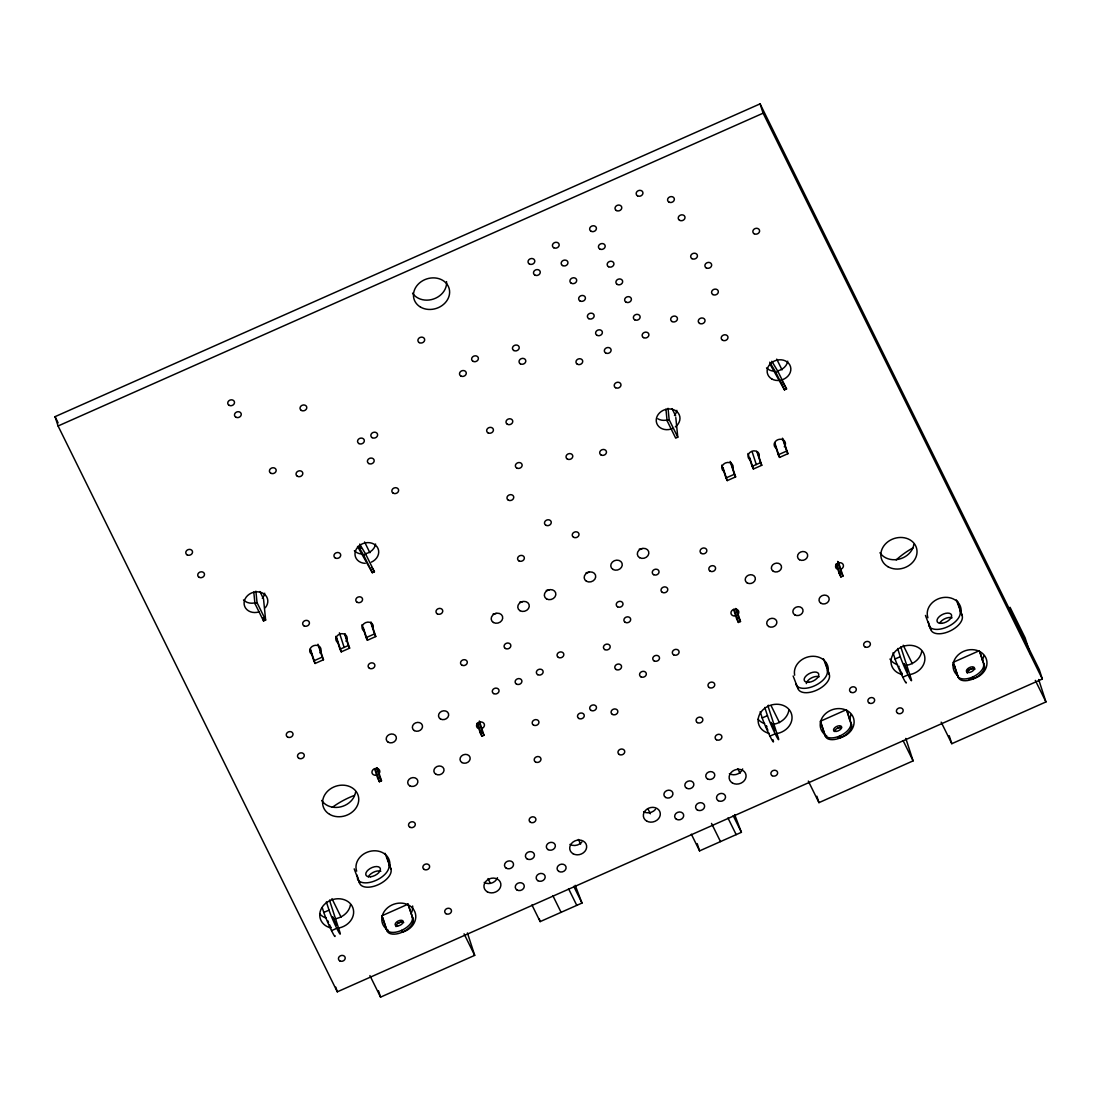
<?xml version="1.0" encoding="UTF-8"?>
<svg xmlns="http://www.w3.org/2000/svg" width="1101" height="1101" viewBox="0 0 1101 1101"><rect width="100%" height="100%" fill="white"/><g stroke="black" fill="none" stroke-linecap="round" stroke-linejoin="round"><path stroke-width="1.5" d="M55.05 416.66L760.089 103.866L1039.316 669.697L1042.344 679.014L337.305 991.822L58.078 425.991L55.05 416.66L58.092 422.825M58.078 425.991L763.117 113.183L760.089 103.866M259.919 591.526L263.511 598.793L265.63 620.056L263.538 620.978L254.937 603.541L257.028 602.619L255.886 591.168M358.472 546.495L363.715 555.276L365.807 554.354L374.423 571.791L372.331 572.713L357.536 546.44M675.808 417.568L677.776 437.193L675.684 438.129L667.082 420.692L669.174 419.756L668.032 408.306M769.75 362.188L775.861 372.427L777.953 371.491L786.568 388.928L784.476 389.864L769.682 363.591M319.29 646.865L323.474 659.747L315.106 663.463L313.813 660.848L322.18 657.132L317.996 644.25M344.916 633.653L349.623 648.145L341.255 651.861L339.961 649.246L348.329 645.53L344.668 634.259M371.065 622.051L375.771 636.543L367.404 640.259L366.11 637.644L374.478 633.928L370.817 622.657M730.913 462.406L735.619 476.898L727.252 480.6L725.958 477.985L734.326 474.283L730.142 461.402M757.584 452.415L761.768 465.296L753.401 468.998L752.107 466.384L760.474 462.681L756.814 451.41M783.21 439.203L787.917 453.695L779.549 457.397L778.256 454.782L786.623 451.08L782.439 438.198M377.354 768.085L381.496 780.802L379.405 781.738L377.671 778.242L379.762 777.32L376.666 767.782M479.362 721.017L484 735.317L481.908 736.252L480.187 732.757L482.279 731.835L479.183 722.297M736.363 608.812L740.491 621.528L738.399 622.45L736.679 618.968L738.771 618.033L735.674 608.495M838.356 561.73L843.008 576.043L840.916 576.965L839.196 573.483L841.288 572.561L837.668 561.427M334.993 935.767A14.341 0.936 66.1 0 1 330.823 929.148A14.341 0.936 66.1 0 1 323.804 912.454L329.034 910.128L326.378 901.953M772.957 739.748A14.341 0.936 66.1 0 1 769.943 736.129A14.341 0.936 66.1 0 1 762.209 717.948L767.438 715.622L764.782 707.448M906.233 682.317A14.341 0.936 66.1 0 1 902.077 675.711A14.341 0.936 66.1 0 1 895.058 659.004L900.288 656.691L897.632 648.503M331.552 930.634L336.782 928.308A14.341 0.936 66.1 0 0 339.796 931.928L329.694 900.852A2.863 1.514 -26.3 0 1 329.805 899.957M769.943 736.129L775.173 733.817A14.341 0.936 66.1 0 0 778.187 737.422L768.085 706.347A2.863 1.514 -26.3 0 1 768.347 705.218M902.792 677.184L908.022 674.872A14.341 0.936 66.1 0 0 911.036 678.477L900.935 647.402A2.863 1.514 -26.3 0 1 900.962 646.755M408.003 904.196L381.854 915.798L386.974 930.648A14.341 7.597 -26.3 0 0 402.415 932.134A14.341 7.597 -26.3 0 0 413.123 919.046L408.003 904.196L413.123 919.046M977.716 651.434L953.108 662.348L958.228 677.211A14.341 7.597 -26.3 0 0 973.669 678.698A14.341 7.597 -26.3 0 0 984.377 665.61L980.11 652.494M531.934 904.939L540.164 921.606L582.002 903.054L575.217 885.328M691.345 834.2L699.575 850.88L741.413 832.315L734.642 814.602M369.922 975.596L380.561 997.134L474.696 955.365L467.416 932.932M808.327 781.091L818.951 802.643L913.101 760.874L905.806 738.427M941.176 722.16L951.801 743.698L1045.95 701.929L1038.656 679.496M898.939 666.215L898.994 667.192M330.906 927.386L330.341 926.45M771.842 361.252L777.953 371.491M782.192 381.62L786.568 388.928M359.697 544.114L365.807 554.354M371.794 567.4L374.423 571.791M901.581 673L902.269 674.018L902.118 673.33M766.42 725.752L766.833 726.55M763.117 113.183L1042.344 679.014M1035.325 680.39L1045.95 701.929M956.315 599.88L962.164 615.638A17.203 9.125 -26.3 0 1 949.323 631.341A17.203 9.125 -26.3 0 1 930.785 629.552L925.459 615.431M979.257 650.746L984.377 665.61M957.361 675.463A14.341 7.597 -26.3 0 0 972.802 676.95L973.669 678.698M776.728 359.119L782.04 369.895M775.861 372.427L784.476 389.864M903.219 645.227L912.33 663.697M786.623 451.08L787.917 453.695M841.288 572.561L843.008 576.043M903.233 740.863L913.101 760.874M760.474 462.681L761.768 465.296M734.326 474.283L735.619 476.898M823.465 658.811L829.314 674.569A17.203 9.125 -26.3 0 1 816.474 690.272A17.203 9.125 -26.3 0 1 797.936 688.497L793.147 676M850.674 722.807L851.527 724.541A14.341 7.597 -26.3 0 1 840.82 737.629A14.341 7.597 -26.3 0 1 825.378 736.156L820.259 721.293L846.408 709.691L850.674 722.807A14.341 7.597 -26.3 0 1 839.953 735.895A14.341 7.597 -26.3 0 1 824.511 734.408M839.953 735.895L840.82 737.629M672.064 408.664L675.656 415.93M669.174 419.756L677.776 437.193M738.771 618.033L740.491 621.528M771.127 705.713L779.48 722.628M737.794 768.732L740.051 773.287M733.183 815.635L741.413 832.315M727.954 817.96L736.184 834.641M711.521 823.41L720.494 841.604M648.172 809.331L650.374 813.777M578.383 839.457L580.626 844.027M573.772 886.374L582.002 903.054M568.543 888.686L576.773 905.366M482.279 731.835L484 735.317M552.853 895.65L561.083 912.33M364.582 541.981L369.895 552.743M359.628 545.518L361.059 548.422M363.715 555.276L372.331 572.713M374.478 633.928L375.771 636.543M488.018 878.57L490.22 883.016M348.329 645.53L349.623 648.145M464.071 933.827L474.696 955.365M322.18 657.132L323.474 659.747M379.762 777.32L381.496 780.802M385.061 853.316L390.924 869.074A17.203 9.125 -26.3 0 1 378.07 884.777A17.203 9.125 -26.3 0 1 359.532 883.002L354.205 868.868M257.028 602.619L265.63 620.056M386.121 928.914A14.341 7.597 -26.3 0 0 401.562 930.386L402.415 932.134A17.203 14.547 -18 0 0 414.031 910.183A17.203 14.547 -18 0 0 388.061 907.375A17.203 14.547 -18 0 0 388.392 930.469M331.965 898.677L341.076 917.133M900.714 671.225L901.168 672.202M329.46 924.675L329.928 925.638M767.383 729.11L767.865 730.169M899.765 669.105L900.233 670.179M766.915 728.036L766.145 726.123M328.511 922.542L327.74 920.629M1030.33 653.843L1025.114 637.823L1010.057 607.298L1014.269 620.248M957.526 601.325L962.164 615.638M953.961 664.096L958.228 677.211M928.198 621.611L930.785 629.552M949.2 735.688L951.801 743.698M893.021 652.769L895.058 659.004M836.788 564.249L840.916 576.965M836.099 563.946L839.196 573.483M774.843 442.919L779.549 457.397M774.595 443.51L778.256 454.782M847.261 711.439L851.527 724.541M825.186 661.852L829.314 674.569M752.093 451.589L756.291 464.539M749.74 457.741L753.401 468.998M747.923 453.516L752.107 466.384M821.112 723.04L825.378 736.156M796.904 685.317L797.936 688.497M723.054 467.732L727.252 480.6M721.774 465.117L725.958 477.985M816.873 796.229L818.951 802.643M734.271 609.734L738.399 622.45M733.583 609.431L736.679 618.968M760.172 711.714L762.209 717.948M697.208 843.6L699.575 850.88M477.779 723.536L481.908 736.252M477.091 723.219L480.187 732.757M539.215 918.702L540.164 921.606M363.22 627.377L367.404 640.259M361.926 624.762L366.11 637.644M339.411 632.827L344.145 647.388M336.548 637.369L341.255 651.861M335.777 636.364L339.961 649.246M375.262 769.021L379.405 781.738M374.574 768.704L377.671 778.242M386.781 856.358L390.924 869.074M310.399 648.971L315.106 663.463M310.152 649.576L313.813 660.848M382.721 917.546L386.974 930.648M356.958 875.047L359.532 883.002M378.469 990.735L380.561 997.134M322.29 907.774L323.804 912.454M335.791 987.157L337.305 991.822M665.94 409.242L667.082 420.692M263.208 617.716L263.538 620.978M253.794 592.09L254.937 603.541M355.568 792.169A18.345 15.51 -18 0 1 340.856 806.827A18.345 15.51 -18 0 1 321.685 800.441M913.844 544.486A18.345 15.51 -18 0 1 899.145 559.129A18.345 15.51 -18 0 1 879.96 552.757M446.552 281.608A18.345 15.51 -18 0 1 433.574 299.004A18.345 15.51 -18 0 1 412.558 293.155M589.118 572.08A5.849 4.941 -18 0 1 586.145 572.671M642.255 548.504A5.849 4.941 -18 0 1 639.296 549.096M496.124 613.34A5.849 4.941 -18 0 1 493.152 613.931M522.686 601.545A5.849 4.941 -18 0 1 519.727 602.137M549.261 589.764A5.849 4.941 -18 0 1 546.302 590.356M412.641 906.013A17.203 14.547 -18 0 1 411.017 913.651M402.182 921.661A17.203 14.547 -18 0 1 397.901 923.01M350.462 904.747A17.203 14.547 -18 0 1 334.319 918.908M326.295 918.151A17.203 14.547 -18 0 1 319.634 913.747M983.785 655.645A17.203 14.547 -18 0 1 982.257 660.215M973.422 668.211A17.203 14.547 -18 0 1 967.641 669.807M955.296 666.834A17.203 14.547 -18 0 1 952.957 664.646M921.716 651.297A17.203 14.547 -18 0 1 905.572 665.472M897.535 664.715A17.203 14.547 -18 0 1 889.952 659.059M850.935 714.59A17.203 14.547 -18 0 1 849.408 719.159M840.572 727.155A17.203 14.547 -18 0 1 837.792 728.16M788.867 710.241A17.203 14.547 -18 0 1 772.723 724.403M764.686 723.646A17.203 14.547 -18 0 1 758.038 719.242M787.724 361.169A12.042 10.184 -18 0 1 777.471 370.913M774.375 371.175A12.042 10.184 -18 0 1 766.516 367.885M676.84 410.356A12.042 10.184 -18 0 1 674.473 415.49M668.142 419.701A12.042 10.184 -18 0 1 657.82 418.793M375.579 544.018A12.042 10.184 -18 0 1 365.326 553.762M362.229 554.023A12.042 10.184 -18 0 1 354.371 550.734M264.694 593.205A12.042 10.184 -18 0 1 262.327 598.352M254.455 602.963A12.042 10.184 -18 0 1 243.486 599.935M655.522 809.359A8.602 7.267 -18 0 1 643.617 811.726M742.666 768.911A8.602 7.267 -18 0 1 729.399 773.659M497.473 877.69A8.602 7.267 -18 0 1 484.206 882.452M581.879 842.031A8.602 7.267 -18 0 1 569.974 844.398M331.002 927.937A17.203 14.547 -18 0 1 324.134 904.719A17.203 14.547 -18 0 1 352.059 906.013A17.203 14.547 -18 0 1 337.346 928.239M356.669 871.18A17.203 14.547 -18 0 1 371.629 851.004A17.203 14.547 -18 0 1 389.754 866.102M958.324 676.165A17.203 14.547 -18 0 1 961.503 652.439A17.203 14.547 -18 0 1 986.496 659.554A17.203 14.547 -18 0 1 969.183 679.262M902.242 674.5A17.203 14.547 -18 0 1 895.388 651.283A17.203 14.547 -18 0 1 923.312 652.563A17.203 14.547 -18 0 1 908.6 674.789M927.923 617.744A17.203 14.547 -18 0 1 942.883 597.568A17.203 14.547 -18 0 1 961.008 612.665M826.796 735.963A17.203 14.547 -18 0 1 827.264 712.278A17.203 14.547 -18 0 1 853.206 717.233A17.203 14.547 -18 0 1 837.82 738.069M769.393 733.445A17.203 14.547 -18 0 1 762.539 710.214A17.203 14.547 -18 0 1 790.463 711.507A17.203 14.547 -18 0 1 775.751 733.734M794.661 675.202A17.203 14.547 -18 0 1 810.928 656.389A17.203 14.547 -18 0 1 828.158 671.596M776.356 448.341A5.739 4.844 -18 0 1 775.338 441.542A5.739 4.844 -18 0 1 783.265 439.96A5.739 4.844 -18 0 1 784.284 446.772M750.208 459.943A5.739 4.844 -18 0 1 751.515 451.396A5.739 4.844 -18 0 1 759.263 455.924M724.059 471.545A5.739 4.844 -18 0 1 725.353 462.998A5.739 4.844 -18 0 1 733.115 467.526M672.615 428.482A12.042 10.184 -18 0 1 656.237 419.866A12.042 10.184 -18 0 1 673.619 409.71A12.042 10.184 -18 0 1 675.312 426.913M364.211 631.203A5.739 4.844 -18 0 1 365.518 622.657A5.739 4.844 -18 0 1 373.267 627.185M338.062 642.805A5.739 4.844 -18 0 1 337.044 635.993A5.739 4.844 -18 0 1 344.971 634.424A5.739 4.844 -18 0 1 345.989 641.222M311.913 654.407A5.739 4.844 -18 0 1 310.881 647.594A5.739 4.844 -18 0 1 318.822 646.026A5.739 4.844 -18 0 1 319.841 652.824M365.257 563.354A12.042 10.184 -18 0 1 356.325 549.11A12.042 10.184 -18 0 1 375.62 545.27A12.042 10.184 -18 0 1 371.354 562.143M259.024 611.881A12.042 10.184 -18 0 1 244.092 602.742A12.042 10.184 -18 0 1 260.042 592.132A12.042 10.184 -18 0 1 265.355 607.669M837.077 569.066A4.019 3.399 -18 0 1 836.829 563.822A4.019 3.399 -18 0 1 842.843 564.015A4.019 3.399 -18 0 1 840.999 569.189M736.404 615.597A4.019 3.399 -18 0 1 730.94 613.037A4.019 3.399 -18 0 1 736.087 609.17A4.019 3.399 -18 0 1 738.028 614.386M478.068 728.353A4.019 3.399 -18 0 1 477.82 723.109A4.019 3.399 -18 0 1 483.834 723.288A4.019 3.399 -18 0 1 482.004 728.463M377.395 774.884A4.019 3.399 -18 0 1 371.932 772.31A4.019 3.399 -18 0 1 377.092 768.443A4.019 3.399 -18 0 1 379.019 773.659M834.393 731.491A4.39 2.326 -26.3 0 1 837.214 728.367A4.39 2.326 -26.3 0 1 841.563 727.692M775.173 733.817A14.341 0.936 66.1 0 1 767.438 715.622M806.317 683.583A7.913 4.198 -26.3 0 1 811.396 677.968A7.913 4.198 -26.3 0 1 819.227 676.757M827.168 670.22A17.203 9.125 -26.3 0 1 814.313 685.923A17.203 9.125 -26.3 0 1 795.789 684.134M983.51 663.862A14.341 7.597 -26.3 0 1 972.802 676.95M967.297 673.179A4.39 2.326 -26.3 0 1 970.064 669.422A4.39 2.326 -26.3 0 1 974.977 669.119M908.022 674.872A14.341 0.936 66.1 0 1 900.288 656.691M896.2 559.941A51.609 27.374 -26.3 0 1 913.362 547.665M939.566 623.359A7.913 4.198 -26.3 0 1 952.076 617.812M960.017 611.275A17.203 9.125 -26.3 0 1 947.163 626.978A17.203 9.125 -26.3 0 1 928.638 625.203M412.269 917.312A14.341 7.597 -26.3 0 1 401.562 930.386M396.043 926.629A4.39 2.326 -26.3 0 1 398.81 922.872A4.39 2.326 -26.3 0 1 403.737 922.555M336.782 928.308A14.341 0.936 66.1 0 1 329.034 910.128M332.296 807.35A51.609 27.374 -26.3 0 1 354.316 795.445M368.326 876.795A7.913 4.198 -26.3 0 1 380.822 871.249M388.763 864.725A17.203 9.125 -26.3 0 1 375.923 880.428A17.203 9.125 -26.3 0 1 357.385 878.639M903.935 663.545L907.499 671.693L903.935 663.545M771.085 722.476L774.65 730.637L771.085 722.476M332.695 916.982L336.245 925.143L332.695 916.982M329.612 814.355A18.345 15.51 -18 0 0 358.596 801.5A18.345 15.51 -18 0 0 333.782 787.009A18.345 15.51 -18 0 0 329.612 814.355M887.888 566.671A18.345 15.51 -18 0 0 916.872 553.803A18.345 15.51 -18 0 0 892.058 539.311A18.345 15.51 -18 0 0 887.888 566.671M420.486 307.069A18.345 15.51 -18 0 0 449.469 294.215A18.345 15.51 -18 0 0 424.656 279.723A18.345 15.51 -18 0 0 420.486 307.069M508.29 500.115A3.441 2.904 -18 0 0 513.727 497.693A3.441 2.904 -18 0 0 509.075 494.982A3.441 2.904 -18 0 0 508.29 500.115M615.528 387.703A3.441 2.904 -18 0 0 620.964 385.295A3.441 2.904 -18 0 0 616.312 382.584A3.441 2.904 -18 0 0 615.528 387.703M722.531 340.237A3.441 2.904 -18 0 0 727.967 337.814A3.441 2.904 -18 0 0 723.316 335.103A3.441 2.904 -18 0 0 722.531 340.237M601.008 454.933A3.441 2.904 -18 0 0 606.445 452.525A3.441 2.904 -18 0 0 601.793 449.8A3.441 2.904 -18 0 0 601.008 454.933M567.332 459.034A3.441 2.904 -18 0 0 572.768 456.626A3.441 2.904 -18 0 0 568.116 453.915A3.441 2.904 -18 0 0 567.332 459.034M617.551 606.789A3.441 2.904 -18 0 0 622.987 604.38A3.441 2.904 -18 0 0 618.335 601.669A3.441 2.904 -18 0 0 617.551 606.789M625.217 622.313A3.441 2.904 -18 0 0 630.653 619.904A3.441 2.904 -18 0 0 625.987 617.179A3.441 2.904 -18 0 0 625.217 622.313M537.687 674.652A3.441 2.904 -18 0 0 543.123 672.229A3.441 2.904 -18 0 0 538.458 669.518A3.441 2.904 -18 0 0 537.687 674.652M393.167 493.165A3.441 2.904 -18 0 0 398.603 490.757A3.441 2.904 -18 0 0 393.952 488.032A3.441 2.904 -18 0 0 393.167 493.165M368.725 463.521A3.441 2.904 -18 0 0 374.161 461.113A3.441 2.904 -18 0 0 369.509 458.388A3.441 2.904 -18 0 0 368.725 463.521M358.871 443.552A3.441 2.904 -18 0 0 364.307 441.143A3.441 2.904 -18 0 0 359.655 438.418A3.441 2.904 -18 0 0 358.871 443.552M516.452 684.065A3.441 2.904 -18 0 0 521.888 681.657A3.441 2.904 -18 0 0 517.222 678.932A3.441 2.904 -18 0 0 516.452 684.065M372.152 437.661A3.441 2.904 -18 0 0 377.588 435.253A3.441 2.904 -18 0 0 372.936 432.528A3.441 2.904 -18 0 0 372.152 437.661M518.901 560.877A3.441 2.904 -18 0 0 524.337 558.455A3.441 2.904 -18 0 0 519.672 555.744A3.441 2.904 -18 0 0 518.901 560.877M706.209 267.873A3.441 2.904 -18 0 0 711.645 265.465A3.441 2.904 -18 0 0 706.993 262.74A3.441 2.904 -18 0 0 706.209 267.873M573.552 537.26A3.441 2.904 -18 0 0 578.988 534.852A3.441 2.904 -18 0 0 574.337 532.127A3.441 2.904 -18 0 0 573.552 537.26M772.186 775.71A3.441 2.904 -18 0 0 777.623 773.301A3.441 2.904 -18 0 0 772.971 770.59A3.441 2.904 -18 0 0 772.186 775.71M712.884 294.573A3.441 2.904 -18 0 0 718.32 292.15A3.441 2.904 -18 0 0 713.668 289.439A3.441 2.904 -18 0 0 712.884 294.573M516.686 468.008A3.441 2.904 -18 0 0 522.122 465.599A3.441 2.904 -18 0 0 517.456 462.888A3.441 2.904 -18 0 0 516.686 468.008M616.106 669.504A3.441 2.904 -18 0 0 621.542 667.082A3.441 2.904 -18 0 0 616.89 664.371A3.441 2.904 -18 0 0 616.106 669.504M369.427 668.307A3.441 2.904 -18 0 0 374.863 665.899A3.441 2.904 -18 0 0 370.211 663.187A3.441 2.904 -18 0 0 369.427 668.307M869.184 703.03A3.441 2.904 -18 0 0 874.621 700.621A3.441 2.904 -18 0 0 869.969 697.896A3.441 2.904 -18 0 0 869.184 703.03M520.346 363.825A3.441 2.904 -18 0 0 525.783 361.417A3.441 2.904 -18 0 0 521.131 358.706A3.441 2.904 -18 0 0 520.346 363.825M297.353 476.265A3.441 2.904 -18 0 0 302.789 473.857A3.441 2.904 -18 0 0 298.137 471.132A3.441 2.904 -18 0 0 297.353 476.265M850.853 692.24A3.441 2.904 -18 0 0 856.289 689.832A3.441 2.904 -18 0 0 851.637 687.12A3.441 2.904 -18 0 0 850.853 692.24M513.768 350.49A3.441 2.904 -18 0 0 519.204 348.081A3.441 2.904 -18 0 0 514.552 345.356A3.441 2.904 -18 0 0 513.768 350.49M235.807 417.169A3.441 2.904 -18 0 0 241.243 414.76A3.441 2.904 -18 0 0 236.591 412.035A3.441 2.904 -18 0 0 235.807 417.169M409.847 827.223A3.441 2.904 -18 0 0 415.283 824.8A3.441 2.904 -18 0 0 410.632 822.089A3.441 2.904 -18 0 0 409.847 827.223M897.728 713.324A3.441 2.904 -18 0 0 903.15 710.916A3.441 2.904 -18 0 0 898.499 708.191A3.441 2.904 -18 0 0 897.728 713.324M864.932 646.879A3.441 2.904 -18 0 0 870.368 644.47A3.441 2.904 -18 0 0 865.716 641.759A3.441 2.904 -18 0 0 864.932 646.879M530.462 822.282A3.441 2.904 -18 0 0 535.898 819.86A3.441 2.904 -18 0 0 531.246 817.148A3.441 2.904 -18 0 0 530.462 822.282M303.972 625.836A3.441 2.904 -18 0 0 309.409 623.414A3.441 2.904 -18 0 0 304.757 620.703A3.441 2.904 -18 0 0 303.972 625.836M339.755 960.87A3.441 2.904 -18 0 0 345.191 958.462A3.441 2.904 -18 0 0 340.539 955.737A3.441 2.904 -18 0 0 339.755 960.87M424.174 869.432A3.441 2.904 -18 0 0 429.61 867.01A3.441 2.904 -18 0 0 424.958 864.299A3.441 2.904 -18 0 0 424.174 869.432M446.029 913.72A3.441 2.904 -18 0 0 451.465 911.311A3.441 2.904 -18 0 0 446.813 908.586A3.441 2.904 -18 0 0 446.029 913.72M357.109 602.261A3.441 2.904 -18 0 0 362.546 599.839A3.441 2.904 -18 0 0 357.894 597.127A3.441 2.904 -18 0 0 357.109 602.261M335.255 557.959A3.441 2.904 -18 0 0 340.691 555.551A3.441 2.904 -18 0 0 336.039 552.84A3.441 2.904 -18 0 0 335.255 557.959M716.448 739.762A3.441 2.904 -18 0 0 721.884 737.353A3.441 2.904 -18 0 0 717.233 734.628A3.441 2.904 -18 0 0 716.448 739.762M187.074 554.835A3.441 2.904 -18 0 0 192.51 552.427A3.441 2.904 -18 0 0 187.858 549.716A3.441 2.904 -18 0 0 187.074 554.835M199.047 577.268A3.441 2.904 -18 0 0 204.469 574.86A3.441 2.904 -18 0 0 199.818 572.135A3.441 2.904 -18 0 0 199.047 577.268M229.049 405.292A3.441 2.904 -18 0 0 234.485 402.87A3.441 2.904 -18 0 0 229.834 400.158A3.441 2.904 -18 0 0 229.049 405.292M301.33 410.412A3.441 2.904 -18 0 0 306.766 408.003A3.441 2.904 -18 0 0 302.114 405.292A3.441 2.904 -18 0 0 301.33 410.412M270.722 473.196A3.441 2.904 -18 0 0 276.158 470.788A3.441 2.904 -18 0 0 271.507 468.076A3.441 2.904 -18 0 0 270.722 473.196M545.807 525.232A3.441 2.904 -18 0 0 551.243 522.824A3.441 2.904 -18 0 0 546.591 520.099A3.441 2.904 -18 0 0 545.807 525.232M507.313 424.243A3.441 2.904 -18 0 0 512.749 421.821A3.441 2.904 -18 0 0 508.098 419.109A3.441 2.904 -18 0 0 507.313 424.243M487.963 432.817A3.441 2.904 -18 0 0 493.399 430.408A3.441 2.904 -18 0 0 488.748 427.697A3.441 2.904 -18 0 0 487.963 432.817M577.268 364.183A3.441 2.904 -18 0 0 582.704 361.775A3.441 2.904 -18 0 0 578.053 359.064A3.441 2.904 -18 0 0 577.268 364.183M671.995 321.533A3.441 2.904 -18 0 0 677.432 319.111A3.441 2.904 -18 0 0 672.78 316.4A3.441 2.904 -18 0 0 671.995 321.533M699.575 323.419A3.441 2.904 -18 0 0 705.012 321.01A3.441 2.904 -18 0 0 700.36 318.299A3.441 2.904 -18 0 0 699.575 323.419M668.899 202.075A3.441 2.904 -18 0 0 674.335 199.653A3.441 2.904 -18 0 0 669.669 196.941A3.441 2.904 -18 0 0 668.899 202.075M637.493 195.813A3.441 2.904 -18 0 0 642.929 193.391A3.441 2.904 -18 0 0 638.277 190.679A3.441 2.904 -18 0 0 637.493 195.813M534.811 275.057A3.441 2.904 -18 0 0 540.247 272.635A3.441 2.904 -18 0 0 535.595 269.924A3.441 2.904 -18 0 0 534.811 275.057M529.347 263.979A3.441 2.904 -18 0 0 534.783 261.57A3.441 2.904 -18 0 0 530.131 258.845A3.441 2.904 -18 0 0 529.347 263.979M754.144 233.742A3.441 2.904 -18 0 0 759.58 231.334A3.441 2.904 -18 0 0 754.928 228.623A3.441 2.904 -18 0 0 754.144 233.742M472.935 361.279A3.441 2.904 -18 0 0 478.371 358.871A3.441 2.904 -18 0 0 473.719 356.146A3.441 2.904 -18 0 0 472.935 361.279M640.878 676.798A3.441 2.904 -18 0 0 646.315 674.376A3.441 2.904 -18 0 0 641.649 671.665A3.441 2.904 -18 0 0 640.878 676.798M493.592 693.561A3.441 2.904 -18 0 0 499.028 691.153A3.441 2.904 -18 0 0 494.377 688.442A3.441 2.904 -18 0 0 493.592 693.561M604.738 649.562A3.441 2.904 -18 0 0 610.174 647.154A3.441 2.904 -18 0 0 605.522 644.443A3.441 2.904 -18 0 0 604.738 649.562M588.705 318.629A3.441 2.904 -18 0 0 594.141 316.221A3.441 2.904 -18 0 0 589.489 313.496A3.441 2.904 -18 0 0 588.705 318.629M579.966 300.931A3.441 2.904 -18 0 0 585.402 298.522A3.441 2.904 -18 0 0 580.75 295.797A3.441 2.904 -18 0 0 579.966 300.931M571.24 283.232A3.441 2.904 -18 0 0 576.676 280.824A3.441 2.904 -18 0 0 572.025 278.099A3.441 2.904 -18 0 0 571.24 283.232M625.946 302.101A3.441 2.904 -18 0 0 631.382 299.692A3.441 2.904 -18 0 0 626.73 296.981A3.441 2.904 -18 0 0 625.946 302.101M617.207 284.402A3.441 2.904 -18 0 0 622.643 281.994A3.441 2.904 -18 0 0 617.991 279.282A3.441 2.904 -18 0 0 617.207 284.402M608.481 266.703A3.441 2.904 -18 0 0 613.918 264.295A3.441 2.904 -18 0 0 609.252 261.584A3.441 2.904 -18 0 0 608.481 266.703M596.921 335.282A3.441 2.904 -18 0 0 602.357 332.874A3.441 2.904 -18 0 0 597.705 330.149A3.441 2.904 -18 0 0 596.921 335.282M605.66 352.981A3.441 2.904 -18 0 0 611.096 350.572A3.441 2.904 -18 0 0 606.431 347.847A3.441 2.904 -18 0 0 605.66 352.981M562.501 265.534A3.441 2.904 -18 0 0 567.937 263.125A3.441 2.904 -18 0 0 563.285 260.4A3.441 2.904 -18 0 0 562.501 265.534M553.72 247.739A3.441 2.904 -18 0 0 559.157 245.33A3.441 2.904 -18 0 0 554.505 242.619A3.441 2.904 -18 0 0 553.72 247.739M599.742 249.005A3.441 2.904 -18 0 0 605.178 246.596A3.441 2.904 -18 0 0 600.527 243.885A3.441 2.904 -18 0 0 599.742 249.005M590.962 231.224A3.441 2.904 -18 0 0 596.398 228.815A3.441 2.904 -18 0 0 591.746 226.09A3.441 2.904 -18 0 0 590.962 231.224M634.671 319.799A3.441 2.904 -18 0 0 640.108 317.391A3.441 2.904 -18 0 0 635.456 314.68A3.441 2.904 -18 0 0 634.671 319.799M643.452 337.594A3.441 2.904 -18 0 0 648.888 335.172A3.441 2.904 -18 0 0 644.236 332.461A3.441 2.904 -18 0 0 643.452 337.594M662.32 592.352A3.441 2.904 -18 0 0 667.756 589.943A3.441 2.904 -18 0 0 663.105 587.218A3.441 2.904 -18 0 0 662.32 592.352M710.131 571.144A3.441 2.904 -18 0 0 715.567 568.735A3.441 2.904 -18 0 0 710.902 566.01A3.441 2.904 -18 0 0 710.131 571.144M505.387 648.475A3.441 2.904 -18 0 0 510.823 646.067A3.441 2.904 -18 0 0 506.171 643.356A3.441 2.904 -18 0 0 505.387 648.475M437.303 613.863A3.441 2.904 -18 0 0 442.74 611.454A3.441 2.904 -18 0 0 438.088 608.729A3.441 2.904 -18 0 0 437.303 613.863M535.526 762.002A3.441 2.904 -18 0 0 540.963 759.594A3.441 2.904 -18 0 0 536.311 756.869A3.441 2.904 -18 0 0 535.526 762.002M287.567 737.037A3.441 2.904 -18 0 0 293.004 734.628A3.441 2.904 -18 0 0 288.352 731.917A3.441 2.904 -18 0 0 287.567 737.037M298.825 758.3A3.441 2.904 -18 0 0 304.261 755.892A3.441 2.904 -18 0 0 299.61 753.167A3.441 2.904 -18 0 0 298.825 758.3M612.39 714.411A3.441 2.904 -18 0 0 617.826 711.989A3.441 2.904 -18 0 0 613.161 709.278A3.441 2.904 -18 0 0 612.39 714.411M673.633 654.82A3.441 2.904 -18 0 0 679.069 652.411A3.441 2.904 -18 0 0 674.418 649.686A3.441 2.904 -18 0 0 673.633 654.82M654.049 660.848A3.441 2.904 -18 0 0 659.485 658.439A3.441 2.904 -18 0 0 654.834 655.728A3.441 2.904 -18 0 0 654.049 660.848M578.809 718.458A3.441 2.904 -18 0 0 584.246 716.049A3.441 2.904 -18 0 0 579.594 713.338A3.441 2.904 -18 0 0 578.809 718.458M533.49 725.077A3.441 2.904 -18 0 0 538.926 722.655A3.441 2.904 -18 0 0 534.274 719.944A3.441 2.904 -18 0 0 533.49 725.077M591.017 710.393A3.441 2.904 -18 0 0 596.453 707.971A3.441 2.904 -18 0 0 591.801 705.259A3.441 2.904 -18 0 0 591.017 710.393M558.372 657.393A3.441 2.904 -18 0 0 563.808 654.985A3.441 2.904 -18 0 0 559.143 652.26A3.441 2.904 -18 0 0 558.372 657.393M461.842 665.142A3.441 2.904 -18 0 0 467.278 662.733A3.441 2.904 -18 0 0 462.626 660.022A3.441 2.904 -18 0 0 461.842 665.142M697.401 722.6A3.441 2.904 -18 0 0 702.837 720.192A3.441 2.904 -18 0 0 698.172 717.467A3.441 2.904 -18 0 0 697.401 722.6M653.581 574.653A3.441 2.904 -18 0 0 659.017 572.245A3.441 2.904 -18 0 0 654.366 569.52A3.441 2.904 -18 0 0 653.581 574.653M701.392 553.445A3.441 2.904 -18 0 0 706.828 551.037A3.441 2.904 -18 0 0 702.177 548.312A3.441 2.904 -18 0 0 701.392 553.445M709.305 687.561A3.441 2.904 -18 0 0 714.742 685.152A3.441 2.904 -18 0 0 710.09 682.427A3.441 2.904 -18 0 0 709.305 687.561M619.285 754.488A3.441 2.904 -18 0 0 624.721 752.079A3.441 2.904 -18 0 0 620.069 749.354A3.441 2.904 -18 0 0 619.285 754.488M616.326 210.511A3.441 2.904 -18 0 0 621.762 208.103A3.441 2.904 -18 0 0 617.097 205.392A3.441 2.904 -18 0 0 616.326 210.511M691.979 258.666A3.441 2.904 -18 0 0 697.415 256.258A3.441 2.904 -18 0 0 692.763 253.547A3.441 2.904 -18 0 0 691.979 258.666M679.551 220.296A3.441 2.904 -18 0 0 684.987 217.888A3.441 2.904 -18 0 0 680.322 215.163A3.441 2.904 -18 0 0 679.551 220.296M460.824 376.005A3.441 2.904 -18 0 0 466.26 373.597A3.441 2.904 -18 0 0 461.608 370.872A3.441 2.904 -18 0 0 460.824 376.005M419.22 342.604A3.441 2.904 -18 0 0 424.656 340.181A3.441 2.904 -18 0 0 420.004 337.47A3.441 2.904 -18 0 0 419.22 342.604M586.42 581.232A5.849 4.941 -18 0 0 595.669 577.13A5.849 4.941 -18 0 0 587.755 572.506A5.849 4.941 -18 0 0 586.42 581.232M612.996 569.437A5.849 4.941 -18 0 0 622.23 565.35A5.849 4.941 -18 0 0 614.33 560.726A5.849 4.941 -18 0 0 612.996 569.437M639.571 557.656A5.849 4.941 -18 0 0 648.806 553.555A5.849 4.941 -18 0 0 640.892 548.931A5.849 4.941 -18 0 0 639.571 557.656M493.427 622.492A5.849 4.941 -18 0 0 502.675 618.39A5.849 4.941 -18 0 0 494.762 613.766A5.849 4.941 -18 0 0 493.427 622.492M520.002 610.697A5.849 4.941 -18 0 0 529.237 606.596A5.849 4.941 -18 0 0 521.323 601.986A5.849 4.941 -18 0 0 520.002 610.697M546.578 598.916A5.849 4.941 -18 0 0 555.812 594.815A5.849 4.941 -18 0 0 547.899 590.191A5.849 4.941 -18 0 0 546.578 598.916M771.732 378.923A12.042 10.184 -18 0 0 790.752 370.486A12.042 10.184 -18 0 0 774.471 360.977A12.042 10.184 -18 0 0 771.732 378.923M768.691 626.51A5.161 4.363 -18 0 0 776.838 622.891A5.161 4.363 -18 0 0 769.86 618.817A5.161 4.363 -18 0 0 768.691 626.51M794.839 614.909A5.161 4.363 -18 0 0 803.001 611.289A5.161 4.363 -18 0 0 796.009 607.215A5.161 4.363 -18 0 0 794.839 614.909M820.988 603.307A5.161 4.363 -18 0 0 829.149 599.687A5.161 4.363 -18 0 0 822.172 595.613A5.161 4.363 -18 0 0 820.988 603.307M747.18 582.924A5.161 4.363 -18 0 0 755.327 579.305A5.161 4.363 -18 0 0 748.35 575.231A5.161 4.363 -18 0 0 747.18 582.924M773.329 571.323A5.161 4.363 -18 0 0 781.49 567.703A5.161 4.363 -18 0 0 774.498 563.629A5.161 4.363 -18 0 0 773.329 571.323M799.477 559.721A5.161 4.363 -18 0 0 807.639 556.101A5.161 4.363 -18 0 0 800.647 552.028A5.161 4.363 -18 0 0 799.477 559.721M707.503 778.902A4.583 3.881 -18 0 0 714.742 775.696A4.583 3.881 -18 0 0 708.549 772.062A4.583 3.881 -18 0 0 707.503 778.902M686.584 788.192A4.583 3.881 -18 0 0 693.823 784.972A4.583 3.881 -18 0 0 687.616 781.352A4.583 3.881 -18 0 0 686.584 788.192M665.665 797.468A4.583 3.881 -18 0 0 672.904 794.248A4.583 3.881 -18 0 0 666.697 790.628A4.583 3.881 -18 0 0 665.665 797.468M718.251 800.702A4.583 3.881 -18 0 0 725.504 797.482A4.583 3.881 -18 0 0 719.297 793.862A4.583 3.881 -18 0 0 718.251 800.702M697.332 809.978A4.583 3.881 -18 0 0 704.585 806.772A4.583 3.881 -18 0 0 698.378 803.138A4.583 3.881 -18 0 0 697.332 809.978M676.413 819.268A4.583 3.881 -18 0 0 683.666 816.047A4.583 3.881 -18 0 0 677.459 812.428A4.583 3.881 -18 0 0 676.413 819.268M646.659 821.043A8.602 7.267 -18 0 0 660.242 815.015A8.602 7.267 -18 0 0 648.599 808.217A8.602 7.267 -18 0 0 646.659 821.043M732.426 782.99A8.602 7.267 -18 0 0 746.01 776.962A8.602 7.267 -18 0 0 734.381 770.163A8.602 7.267 -18 0 0 732.426 782.99M409.682 785.797A5.161 4.363 -18 0 0 417.843 782.178A5.161 4.363 -18 0 0 410.852 778.104A5.161 4.363 -18 0 0 409.682 785.797M435.831 774.196A5.161 4.363 -18 0 0 443.992 770.576A5.161 4.363 -18 0 0 437.014 766.502A5.161 4.363 -18 0 0 435.831 774.196M461.993 762.58A5.161 4.363 -18 0 0 470.141 758.974A5.161 4.363 -18 0 0 463.163 754.887A5.161 4.363 -18 0 0 461.993 762.58M388.171 742.198A5.161 4.363 -18 0 0 396.332 738.578A5.161 4.363 -18 0 0 389.341 734.505A5.161 4.363 -18 0 0 388.171 742.198M414.32 730.596A5.161 4.363 -18 0 0 422.481 726.977A5.161 4.363 -18 0 0 415.504 722.903A5.161 4.363 -18 0 0 414.32 730.596M440.483 718.994A5.161 4.363 -18 0 0 448.63 715.375A5.161 4.363 -18 0 0 441.652 711.301A5.161 4.363 -18 0 0 440.483 718.994M548.078 849.628A4.583 3.881 -18 0 0 555.331 846.421A4.583 3.881 -18 0 0 549.124 842.788A4.583 3.881 -18 0 0 548.078 849.628M527.159 858.918A4.583 3.881 -18 0 0 534.412 855.697A4.583 3.881 -18 0 0 528.205 852.078A4.583 3.881 -18 0 0 527.159 858.918M506.24 868.194A4.583 3.881 -18 0 0 513.493 864.987A4.583 3.881 -18 0 0 507.286 861.354A4.583 3.881 -18 0 0 506.24 868.194M558.84 871.428A4.583 3.881 -18 0 0 566.079 868.221A4.583 3.881 -18 0 0 559.886 864.588A4.583 3.881 -18 0 0 558.84 871.428M537.921 880.717A4.583 3.881 -18 0 0 545.16 877.497A4.583 3.881 -18 0 0 538.953 873.877A4.583 3.881 -18 0 0 537.921 880.717M517.002 889.993A4.583 3.881 -18 0 0 524.241 886.773A4.583 3.881 -18 0 0 518.034 883.153A4.583 3.881 -18 0 0 517.002 889.993M487.234 891.769A8.602 7.267 -18 0 0 500.817 885.741A8.602 7.267 -18 0 0 489.188 878.956A8.602 7.267 -18 0 0 487.234 891.769M573.015 853.715A8.602 7.267 -18 0 0 586.599 847.687A8.602 7.267 -18 0 0 574.97 840.889A8.602 7.267 -18 0 0 573.015 853.715M836.223 731.422A4.39 2.326 -26.3 0 0 841.604 726.825A4.39 2.326 -26.3 0 0 834.957 727.555A4.39 2.326 -26.3 0 0 836.223 731.422M809.001 682.262A7.913 4.198 -26.3 0 0 818.69 673.977A7.913 4.198 -26.3 0 0 806.73 675.298A7.913 4.198 -26.3 0 0 809.001 682.262M969.059 672.491A4.39 2.326 -26.3 0 0 974.44 667.88A4.39 2.326 -26.3 0 0 967.807 668.624A4.39 2.326 -26.3 0 0 969.059 672.491M941.85 623.317A7.913 4.198 -26.3 0 0 951.539 615.032A7.913 4.198 -26.3 0 0 939.58 616.354A7.913 4.198 -26.3 0 0 941.85 623.317M397.819 925.927A4.39 2.326 -26.3 0 0 403.2 921.331A4.39 2.326 -26.3 0 0 396.566 922.06A4.39 2.326 -26.3 0 0 397.819 925.927M370.597 876.768A7.913 4.198 -26.3 0 0 380.299 868.483A7.913 4.198 -26.3 0 0 368.34 869.804A7.913 4.198 -26.3 0 0 370.597 876.768"/></g></svg>
